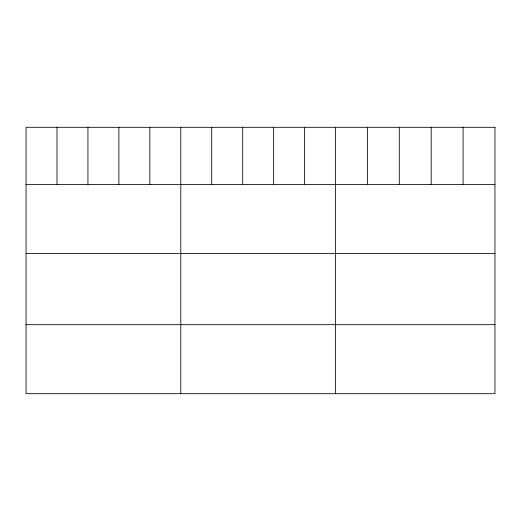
<?xml version="1.0" encoding="UTF-8"?>
<svg xmlns="http://www.w3.org/2000/svg" width="521" height="521" viewBox="0 0 521 521"><rect width="100%" height="100%" fill="white"/><g stroke="black" fill="none" stroke-linecap="round" stroke-linejoin="round"><path stroke-width="0.78" d="M26.05 184.59L494.95 184.59M26.05 253.59L494.95 253.59M26.05 324.687L494.95 324.687M463.065 127.306L463.065 184.59M431.18 127.306L431.18 184.59M399.294 127.306L399.294 184.59M367.409 127.306L367.409 184.59M335.524 127.306L335.524 393.694M304.577 127.306L304.577 184.59M273.629 127.306L273.629 184.59M242.682 127.306L242.682 184.59M211.734 127.306L211.734 184.59M180.787 127.306L180.787 393.694M149.84 127.306L149.84 184.59M118.892 127.306L118.892 184.59M87.945 127.306L87.945 184.59M56.997 127.306L56.997 184.59M494.95 127.306L26.05 127.306L26.05 393.694L494.95 393.694L494.95 127.306"/></g></svg>
